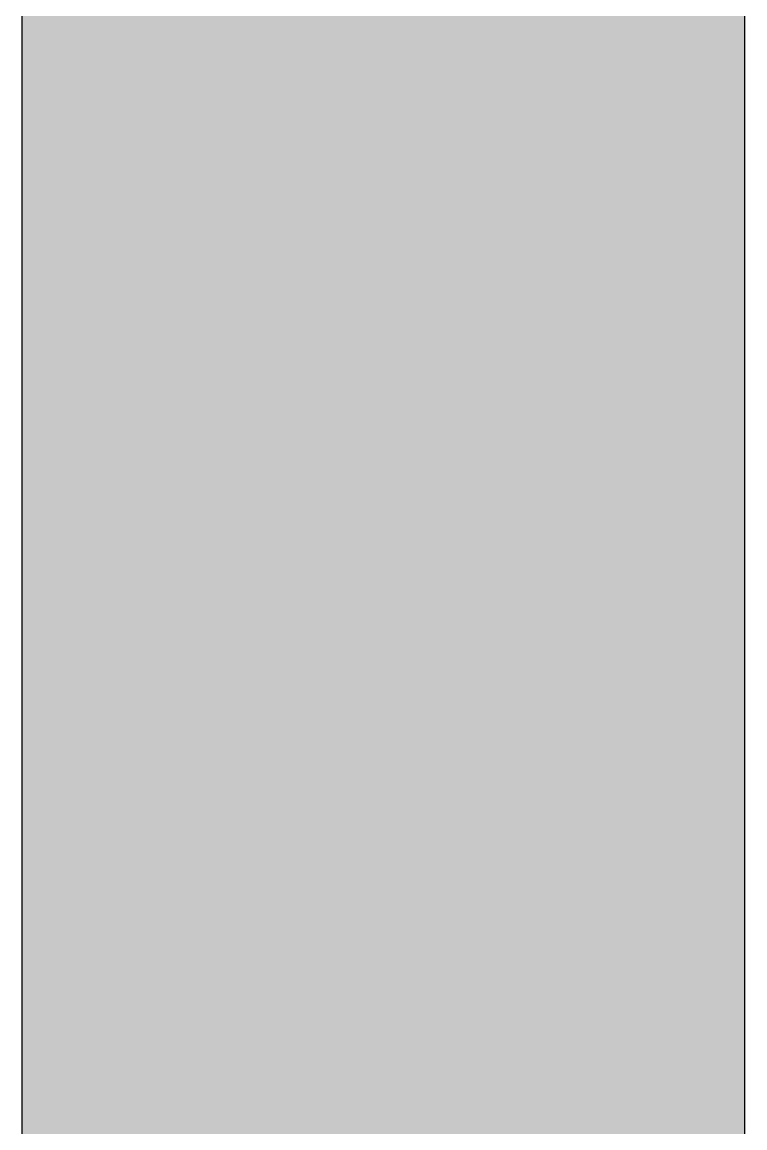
# Model space of a CAD drawing. Header units: inches. Extents: x -1176 to 1551, y -3558 to 978.
# Drawn here: x -1035.06 to -1017.06, y -529.27 to -501.72 of the extents above; entities that cross this region are included whole.
import ezdxf

# ---------------------------------------------------------------- set-up
doc = ezdxf.new("R2010")
doc.units = ezdxf.units.IN
doc.header["$MEASUREMENT"] = 0
doc.layers.add('A-WALL', color=113, linetype='Continuous', lineweight=18)
doc.layers.add('A-WALL-PATT', color=111, linetype='Continuous', lineweight=18)

msp = doc.modelspace()

# ---------------------------------------------------------------- hatches: boundary and pattern name
at = {"layer": 'A-WALL-PATT'}
h = msp.add_hatch(color=10, dxfattribs=at)
h.paths.add_polyline_path([(-1017.062, -1284.185), (-1017.062, -1208.435), (-1020.687, -1208.435), (-1020.687, -1196.935), (-1017.062, -1196.935), (-1017.062, -1161.234), (-1035.062, -1161.234), (-1035.062, -1284.185)], flags=0)
h.paths.add_polyline_path([(-1017.062, -1119.734), (-1017.062, -1003.935), (-1035.062, -1003.935), (-1035.062, -1119.734)], flags=0)
h.paths.add_polyline_path([(-1035.062, -962.435), (-1017.062, -962.435), (-1017.062, -859.935), (-1035.062, -859.935), (-1035.062, -900.735)], flags=0)
h.paths.add_polyline_path([(-1017.062, -818.435), (-1017.062, -715.935), (-1035.062, -715.935), (-1035.062, -818.435)], flags=0)
h.paths.add_polyline_path([(-1017.062, -674.435), (-1017.062, -567.935), (-1035.062, -567.935), (-1035.062, -674.435)], flags=0)
h.paths.add_polyline_path([(-1017.062, -534.435), (-1017.062, -425.685), (-1035.062, -425.685), (-1035.062, -534.435)], flags=0)
h.paths.add_polyline_path([(-1035.062, -388.685), (-1017.062, -388.685), (-1017.062, -275.185), (-1035.062, -275.185), (-1035.062, -355.117)], flags=0)
h.paths.add_polyline_path([(-1017.062, -239.185), (-1017.062, -119.495), (-1035.062, -119.495), (-1035.062, -239.185)], flags=0)
h.paths.add_polyline_path([(-1017.062, -83.495), (-1017.062, 16.255), (-1035.062, 16.255), (-1035.062, -83.495)], flags=0)

# ---------------------------------------------------------------- linework, layer by layer
at = {"layer": 'A-WALL', "color": 8, "lineweight": 30}
for p, q in [((-1035.062, -534.435), (-1035.062, -425.685)), ((-1017.062, -534.435), (-1017.062, -458.343))]:
    msp.add_line(p, q, dxfattribs=at)

doc.saveas('drawing.dxf')
